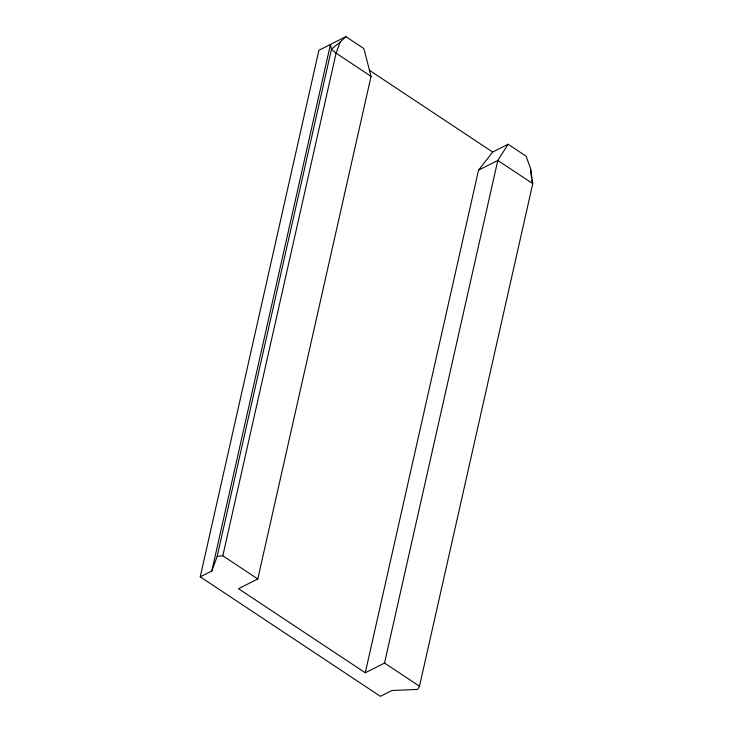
<?xml version="1.0" encoding="UTF-8"?>
<svg xmlns="http://www.w3.org/2000/svg" width="733" height="733" viewBox="0 0 733 733"><rect width="100%" height="100%" fill="white"/><g stroke="black" fill="none" stroke-linecap="round" stroke-linejoin="round"><path stroke-width="1.1" d="M200.237 576.834L318.901 50.284L345.875 36.65L363.852 48.57L371.054 76.36L257.787 578.969L238.518 588.709L365.263 672.784L384.532 663.044L497.799 160.435L508.079 144.245L526.056 156.166L530.527 168.416L532.763 183.626L419.496 686.235L417.709 689.396L391.981 690.504L380.418 696.35L200.237 576.834L211.8 570.989L217.16 556.374L331.472 49.138L330.464 44.447L211.8 570.989M257.787 578.969L222.823 555.779L336.09 53.17L340.158 42.148L345.875 36.65M365.263 672.784L478.53 170.175L492.668 152.043L508.079 144.245M340.158 42.148L331.472 49.138L336.09 53.17L371.054 76.36M478.53 170.175L497.799 160.435L532.763 183.626M217.16 556.374L222.823 555.779M369.313 70.212L492.668 152.043M384.532 663.044L419.496 686.235M530.527 168.416L531.553 177.936M531.791 180.052L532.021 182.169"/></g></svg>
